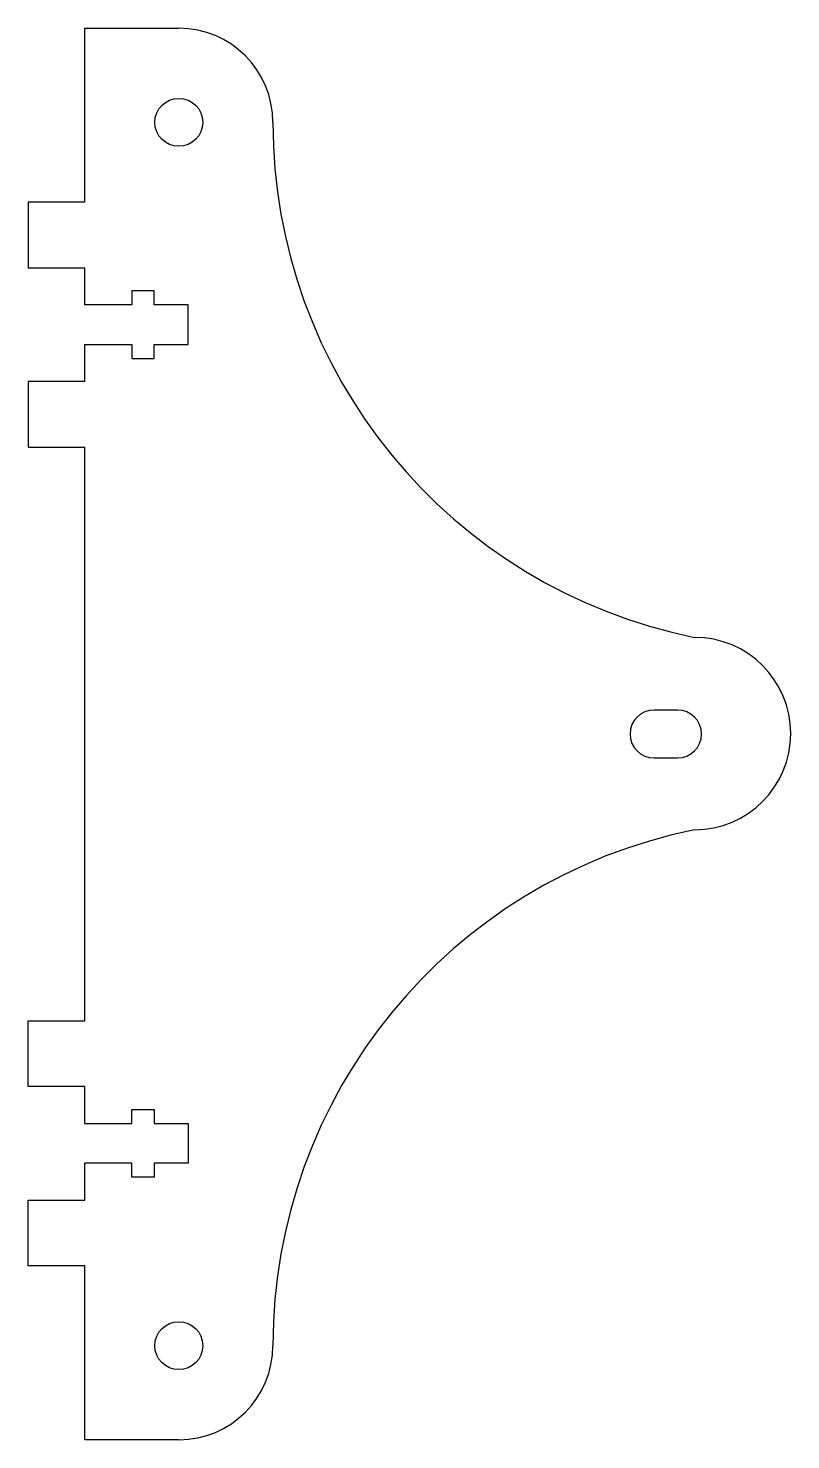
# Model space of a CAD drawing. Header units: millimetres. Extents: x -41 to 40, y -75 to 75.
import ezdxf

# ---------------------------------------------------------------- set-up
doc = ezdxf.new("R2010")
doc.units = ezdxf.units.MM

msp = doc.modelspace()

# ---------------------------------------------------------------- linework, layer by layer
at = {"color": 7, "linetype": 'Continuous', "lineweight": 25}
for p, q in [((-35, 56.53), (-35, 75)), ((-35, 75), (-25, 75)), ((-35, 56.53), (-41, 56.53)), ((-41, 56.53), (-41, 49.53)), ((-41, 49.53), (-35, 49.53)), ((-35, 45.6), (-35, 49.53)), ((-30, 47.1), (-30, 45.6)), ((-27.6, 47.1), (-30, 47.1)), ((-27.6, 45.6), (-27.6, 47.1)), ((-30, 45.6), (-35, 45.6)), ((-24, 45.6), (-27.6, 45.6)), ((-24, 41.4), (-24, 45.6)), ((-35, 41.4), (-30, 41.4)), ((-35, 37.47), (-35, 41.4)), ((-30, 41.4), (-30, 39.9)), ((-27.6, 41.4), (-24, 41.4)), ((-27.6, 39.9), (-27.6, 41.4)), ((-30, 39.9), (-27.6, 39.9)), ((-35, 37.47), (-41, 37.47)), ((-41, 37.47), (-41, 30.47)), ((-41, 30.47), (-35, 30.47)), ((-35, -30.47), (-35, 30.47)), ((28, 2.55), (25.5, 2.55)), ((25.5, -2.55), (28, -2.55)), ((-41, -30.47), (-35, -30.47)), ((-41, -37.47), (-41, -30.47)), ((-35, -37.47), (-41, -37.47)), ((-35, -41.4), (-35, -37.47)), ((-30, -41.4), (-30, -39.9)), ((-30, -39.9), (-27.6, -39.9)), ((-27.6, -39.9), (-27.6, -41.4)), ((-35, -41.4), (-30, -41.4)), ((-27.6, -41.4), (-24, -41.4)), ((-24, -41.4), (-24, -45.6)), ((-30, -45.6), (-35, -45.6)), ((-35, -49.53), (-35, -45.6)), ((-30, -47.1), (-30, -45.6)), ((-24, -45.6), (-27.6, -45.6)), ((-27.6, -45.6), (-27.6, -47.1)), ((-27.6, -47.1), (-30, -47.1)), ((-41, -49.53), (-35, -49.53)), ((-41, -56.53), (-41, -49.53)), ((-35, -56.53), (-41, -56.53)), ((-35, -75), (-35, -56.53)), ((-25, -75), (-35, -75))]:
    msp.add_line(p, q, dxfattribs=at)
for centre in [(-25, 65), (-25, -65)]:
    msp.add_circle(centre, 2.55, dxfattribs=at)
for centre, radius, start, end in [((-25, 65), 10, 0, 90), ((40.83, 65), 55.83, 180, 258.6153), ((29.81, 0.05), 10.22, 270, 90), ((25.5, 0), 2.55, 90, 270), ((28, 0), 2.55, 270, 90), ((40.94, -65), 55.94, 101.4798, 180), ((-25, -65), 10, 270, 0)]:
    msp.add_arc(centre, radius, start, end, dxfattribs=at)

doc.saveas('drawing.dxf')
